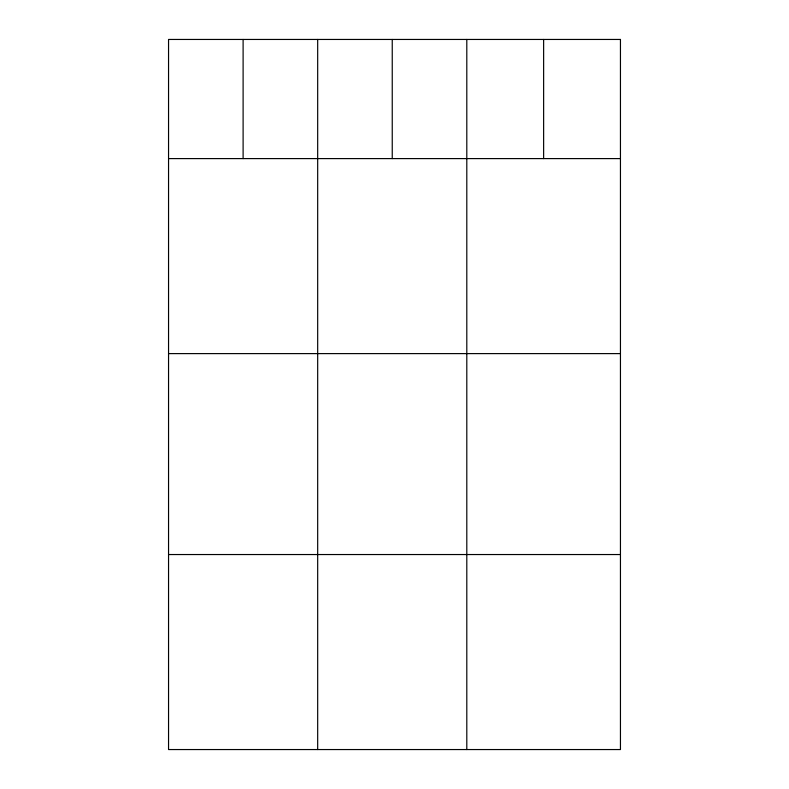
<?xml version="1.0" encoding="UTF-8"?>
<svg xmlns="http://www.w3.org/2000/svg" width="789" height="789" viewBox="0 0 789 789"><rect width="100%" height="100%" fill="white"/><g stroke="black" fill="none" stroke-linecap="round" stroke-linejoin="round"><path stroke-width="1.18" d="M168.55 158.599L620.45 158.599M168.55 353.61L620.45 353.61M168.55 554.539L620.45 554.539M543.631 39.45L543.631 158.599M466.802 39.45L466.802 749.55M392.241 39.45L392.241 158.599M317.681 39.45L317.681 749.55M243.111 39.45L243.111 158.599M620.45 39.45L168.55 39.45L168.55 749.55L620.45 749.55L620.45 39.45"/></g></svg>
